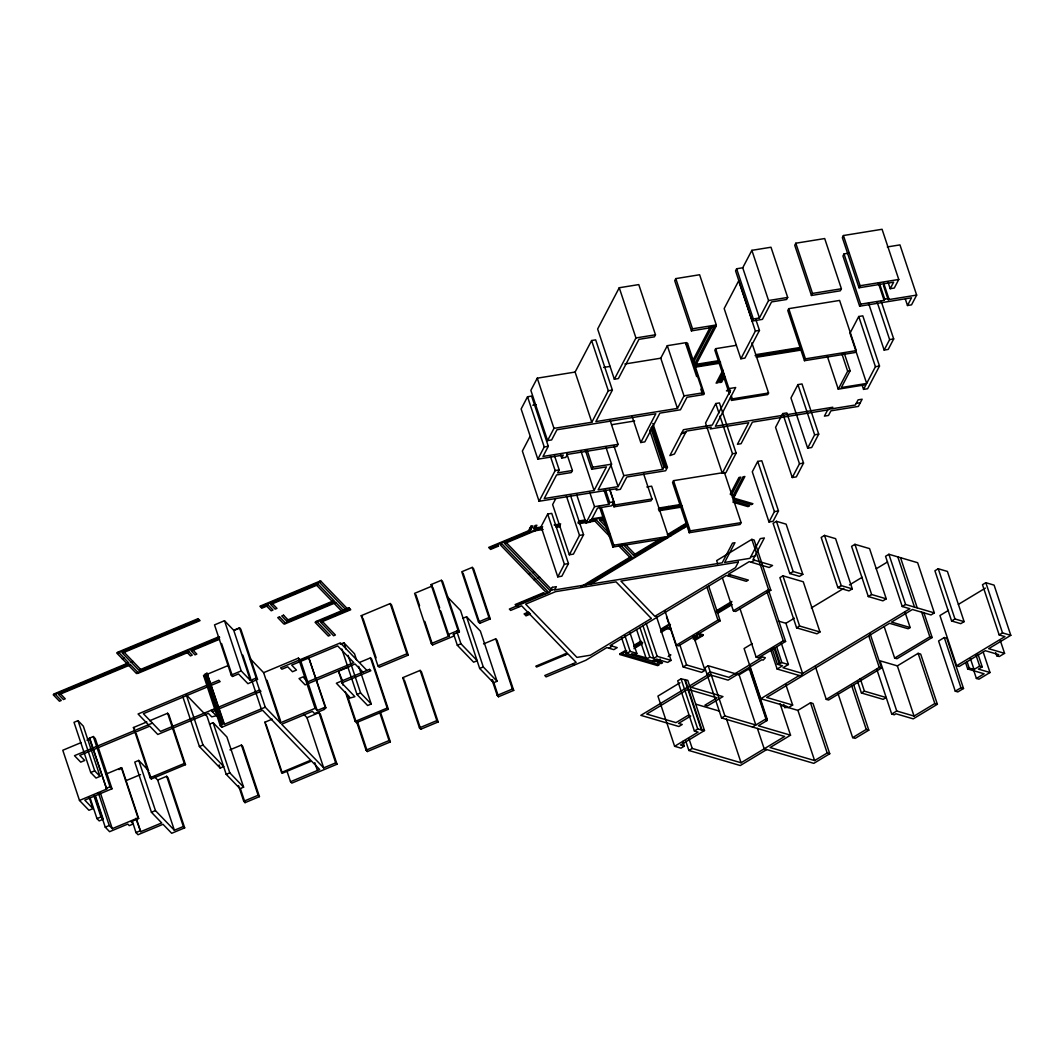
<?xml version="1.0" encoding="UTF-8"?>
<svg xmlns="http://www.w3.org/2000/svg" width="1064" height="1064" viewBox="0 0 1064 1064"><rect width="100%" height="100%" fill="white"/><g stroke="black" fill="none" stroke-linecap="round" stroke-linejoin="round"><path stroke-width="1.5" d="M618.051 444.326L542.986 456.456L548.306 446.295L531.601 396.101L527.531 396.752L521.134 408.975L537.839 459.169L563.268 455.06L561.712 458.039L565.782 457.387L567.338 454.408L616.974 446.375L618.051 444.326L610.217 420.799M703.158 393.002L686.227 342.621L667.314 345.68L684.006 395.875L677.449 408.403L595.88 421.597L612.385 390.076L595.68 339.868L591.611 340.533L575.105 372.054L537.267 378.172L530.87 390.382L547.574 440.589L551.644 439.937L556.964 429.763L655.823 413.776L640.781 442.531L644.851 441.866L659.893 413.125L680.441 409.8L686.998 397.271L703.69 394.571L704.222 393.547L687.53 343.339L685.695 343.645L696.654 376.589M530.032 436.453L522.371 451.07L539.076 501.264L616.987 488.669L616.295 489.999L620.352 489.347L626.816 477.018L665.665 470.74L667.434 467.349L652.831 423.432M619.248 287.745L597.636 329.029L614.34 379.223L618.397 378.571L638.945 339.35L654.4 336.849L655.477 334.788L638.772 284.593L619.248 287.745L635.953 337.953L614.34 379.223M537.839 459.169L544.236 446.96L527.531 396.752M547.574 440.589L553.972 428.366L537.267 378.172M539.076 501.264L555.155 470.567L550.447 456.443M554.517 455.791L559.212 469.902L557.656 472.882L572.405 470.501L566.673 453.251M534.514 528.143L534.035 529.061L542.214 527.744M535.458 527.943L536.881 525.217L535.059 525.51L533.623 528.236L542.693 526.813M553.972 428.366L591.81 422.248L608.315 390.727L591.611 340.533M547.694 514.032L541.071 526.667L557.775 576.861L561.845 576.209L568.455 563.574L551.751 513.38L547.694 514.032L564.386 564.239L557.775 576.861M555.541 499.043L552.628 504.589L569.333 554.783L573.403 554.131L583.564 534.726L570.517 495.505M572.405 470.501L571.328 472.549L556.578 474.943L544.223 498.551L594.058 490.491L606.427 466.883L591.677 469.264L585.413 450.444M675.8 278.608L674.722 280.657L691.427 330.864L715.234 327.007L716.298 324.959L699.607 274.751L675.8 278.608L692.504 328.803L691.427 330.864M591.677 469.264L592.754 467.216L587.009 449.952M677.449 408.403L660.757 358.196L667.314 345.68M605.828 446.907L611.574 464.17L598.128 489.839L618.064 486.62L623.81 475.635L613.901 445.816M569.333 554.783L579.494 535.378L566.447 496.157M609.619 489.32L613.795 501.876L611.76 505.772L597.516 508.073L590.121 522.198L586.051 522.85L594.523 506.677L589.828 492.566M685.695 343.645L686.227 342.621M686.985 344.377L687.53 343.339M594.523 506.677L608.768 504.376L609.725 502.527L605.549 489.985M742.725 267.782L736.634 268.766L735.557 270.828L752.248 321.022L762.423 319.373L771.56 301.923L786.615 299.489L787.692 297.441L770.988 247.234L751.876 250.333L742.725 267.782L759.43 317.976L753.325 318.974L752.248 321.022M643.64 473.892L651.993 498.989L651.022 500.838L613.995 506.823L614.965 504.974L609.752 489.28M709.223 326.768L708.744 327.685L715.048 326.661L715.54 325.744M692.531 360.975L709.236 329.069L711.058 328.763L692.837 363.582M736.115 345.361L715.646 348.673L714.835 350.202L729.452 394.132M646.846 486.953L651.647 486.182L668.352 536.376L667.381 538.224L612.864 547.042L613.835 545.194L601.306 507.541M623.81 475.635L662.673 469.344L663.856 467.083L650.809 427.861M704.222 393.547L702.386 393.84L702.932 392.816L684.006 395.875M667.434 467.349L665.399 467.681L665.891 466.764L652.325 425.972M722.895 370.179L716.125 383.12L717.947 382.827L723.227 372.759M724.305 373.903L719.783 382.535L721.618 382.229L724.624 376.483M795.819 243.217L794.741 245.279L811.433 295.473L840.321 290.805L841.398 288.756L824.693 238.549L795.819 243.217L812.51 293.425L811.433 295.473M722.749 472.709L673.525 480.662L672.568 482.511L689.259 532.718L740.118 524.486L741.089 522.637L724.385 472.443M759.43 317.976L768.567 300.527L751.876 250.333M715.779 403.535L705.565 423.046L722.27 473.241L725.927 472.655L736.142 453.144L719.437 402.937L715.779 403.535L718.918 412.952M740.863 358.768L755.387 331.037L738.682 280.843L724.172 308.56L740.863 358.768L744.933 358.103L759.457 330.385L755.799 319.4M666.995 509.443L667.487 508.512M668.072 507.382L668.564 506.464M751.862 342.808L768.554 393.015L767.756 394.558L731.54 400.41L732.351 398.867L731.301 395.728M788.743 308.653L787.772 310.502L804.464 360.696L855.323 352.477L856.294 350.628L839.602 300.434L788.743 308.653L805.435 358.847L804.464 360.696M843.419 235.53L842.342 237.578L859.034 287.772L893.627 282.186L890.209 288.703L894.279 288.051L898.761 279.473L882.069 229.279L843.419 235.53L860.111 285.724L859.034 287.772M689.259 532.718L690.23 530.87L673.525 480.662M722.27 473.241L732.484 453.729L719.956 416.077M848.686 253.192L844.018 253.937L842.941 255.998L859.632 306.193L911.516 297.814L907.486 305.514L911.542 304.849L916.663 295.1L899.958 244.893L887.296 246.941M730.197 494.228L738.975 477.457L740.81 477.151L731.287 495.332M732.298 497.327L743.044 476.792L744.88 476.499L733.482 498.271M757.728 461.417L752.288 471.778L768.993 521.985L773.062 521.32L778.489 510.959L761.797 460.752L757.728 461.417L774.419 511.611L768.993 521.985M782.771 413.564L775.576 427.329L792.268 477.523L796.338 476.872L803.546 463.106L786.841 412.912L782.771 413.564L799.476 463.771L792.268 477.523M797.934 384.609L790.951 397.963L807.656 448.157L811.712 447.505L818.708 434.152L802.003 383.944L797.934 384.609L814.638 434.804L807.656 448.157M859.632 306.193L860.71 304.144L844.018 253.937M861.986 384.689L863.556 389.397L867.626 388.746L879.502 366.043L862.811 315.848L858.741 316.5L849.976 333.245L866.668 383.439L841.345 387.535L850.109 370.804L844.364 353.541M860.71 304.144L884.104 300.354L884.729 299.183L879.502 283.49M863.556 389.397L866.029 384.676L838.259 389.171L847.662 371.203L841.93 353.94M827.646 409.959L824.427 416.117L828.497 415.465L830.918 410.837L858.369 406.408L862.133 399.213L858.076 399.878L855.376 405.012L831.981 408.789L832.793 407.246L715.407 426.225L735.676 387.522L729.372 388.533L726.473 390.887L730.542 390.235L712.308 425.041L683.421 429.71L669.881 455.592L674.43 454.009L686.413 431.106L711.231 427.09L710.273 428.938L748.724 422.727L737.432 444.287L741.089 443.701L752.381 422.129L827.646 409.959L832.261 408.27M916.663 295.1L888.174 299.702L888.799 298.519L883.572 282.838M866.668 383.439L875.433 366.708L858.741 316.5M881.178 301.285L893.694 338.937L888.214 349.418L884.144 350.069L889.624 339.602L877.108 301.95M580.758 586.902L630.327 556.977L631.471 557.31L584.735 585.519M660.398 538.823L633.878 554.836L635.022 555.169L664.335 537.48M686.4 523.142L667.381 534.62L668.524 534.953L686.134 524.326M687.464 524.778L589.217 584.083L590.36 584.415L687.238 525.948M776.454 521.32L773.102 523.342L789.794 573.536L799.463 576.369L802.815 574.347L786.123 524.153L776.454 521.32L793.146 571.514L802.815 574.347M722.389 577.858L733.349 610.803L735.65 611.468L770.841 590.227L754.15 540.02L751.849 539.355L716.657 560.595L717.695 563.734M608.874 648.176L612.226 646.154M728.375 576.05L730.383 574.826M751.251 562.231L754.602 560.209M625.526 650.45L619.873 653.855L621.03 654.2L626.669 650.782M633.998 645.329L641.06 641.073M660.837 629.143L669.309 624.023M633.732 646.526L640.794 642.257M660.571 630.327L670.453 624.355M634.277 647.457L642.762 642.323M661.17 631.218L666.835 627.8L667.979 628.132L660.904 632.402M627.108 652.298L625.592 653.203L654.852 661.781L656.355 660.877L653.269 659.973M633.998 648.641L642.496 643.521M630.048 632.974L636.831 653.376L630.154 651.407L626.802 653.442L621.589 637.748M824.534 535.405L821.182 537.44L837.887 587.634L848.952 590.879L852.304 588.858L835.599 538.65L824.534 535.405L841.238 585.612L852.304 588.858M633.479 655.397L636.831 653.376M716.378 610.776L731.872 601.439M716.125 611.973L731.606 602.623M716.99 612.704L731.048 604.206M718.134 613.037L732.205 604.552M782.918 575.81L779.899 577.632L796.604 627.84L816.953 633.798L819.972 631.989L803.267 581.782L782.918 575.81L799.609 626.018L819.972 631.989M656.422 616.468L671.038 660.385L657.166 656.328L653.815 658.35L649.811 657.18L646.46 659.201L636.538 629.396M789.794 573.536L793.146 571.514M664.88 610.683L676.372 645.196L717.934 620.113L720.222 620.778L708.744 586.264M733.349 610.803L768.554 589.549L770.841 590.227M653.003 661.116L656.355 659.095L667.687 662.42L671.038 660.385M720.222 620.778L678.659 645.861L676.372 645.196M657.725 659.534L655.025 661.17L656.169 661.502L660.225 659.055M693.382 638.001L696.082 636.378L697.239 636.711L693.183 639.158M697.412 636.086L695.909 637.004L692.824 636.099M660.279 660.279L657.579 661.901L658.722 662.247L661.422 660.611M694.938 639.358L701.987 635.102L703.131 635.434L694.686 640.541M668.165 656.541L670.865 654.919L669.722 654.573M854.937 544.329L851.586 546.351L868.291 596.545L882.907 600.841L886.259 598.819L869.567 548.612L854.937 544.329L871.642 594.523L886.259 598.819M666.503 616.761L683.208 666.968L686.559 664.947L704.993 670.347L693.515 635.833M682.769 741.422L684.338 746.13L680.521 745.013L704.488 730.542L687.783 680.348L681.053 678.819L677.702 680.84L694.393 731.048L698.09 732.125L674.616 746.29L657.924 696.095L680.002 682.756M904.905 611.84L910.132 627.534L891.552 622.081L912.42 609.486L931 614.939L934.352 612.904L917.647 562.71L888.906 554.278L885.554 556.299L902.245 606.507L909.88 608.741L802.615 673.485L800.527 675.879L777.119 669.017L770.855 650.197M750.812 671.903L766.998 720.541L765.721 720.168L767.224 719.251L750.532 669.057L749.256 668.684L739.121 674.802L708.198 665.745L704.847 667.766L721.552 717.961L784.647 736.461L741.063 762.768L692.225 748.444L688.874 750.466L685.735 741.049M837.887 587.634L841.238 585.612M704.993 670.347L701.641 672.368L683.208 666.968M752.328 643.56L744.095 648.535L760.787 698.729L786.735 706.336L784.727 707.547L783.689 704.408M778.369 621.083L785.91 623.291L794.382 618.171M811.313 607.956L843.779 588.365M849.431 584.947L862.133 577.287M876.244 568.761L887.536 561.952M708.637 674.43L640.847 715.341L678.872 726.499L682.224 724.478L678.539 723.387L690.696 716.059L688.155 715.314L675.999 722.642L646.739 714.064L687.809 689.286L717.056 697.864L704.913 705.193L707.454 705.937L722.961 696.588L691.161 687.264L711.191 675.174M796.604 627.84L799.609 626.018M739.959 608.528L756.145 657.166L783.29 640.767L785.591 641.446L768.886 591.238M785.591 641.446L758.433 657.831L756.145 657.166M868.291 596.545L871.642 594.523M749.016 669.961L750.532 669.057M772.185 648.601L777.398 664.295L781.894 662.606L788.384 664.508L781.082 642.55M938.262 568.748L934.91 570.769L951.602 620.977L960.765 623.664L964.117 621.642L947.412 571.434L938.262 568.748L954.953 618.955L964.117 621.642M777.119 669.017L782.492 665.785L777.398 664.295M788.384 664.508L783.024 667.74L802.615 673.485L785.91 623.291M694.393 731.048L697.745 729.026L704.488 730.542M902.245 606.507L905.597 604.485L934.352 612.904M721.552 717.961L724.903 715.939L755.812 724.996L739.121 674.802M760.787 698.729L799.25 675.507M684.338 746.13L680.987 748.152L674.616 746.29M910.132 627.534L908.124 628.744L889.544 623.291L766.692 697.452L792.64 705.06L785.857 684.671M1000.399 640.794L1004.576 653.336L988.669 648.681L1010.8 635.328L994.095 585.12L985.836 582.7L982.484 584.721L999.176 634.929L1004.908 636.605L956.629 665.732L939.938 615.537L948.45 610.39M752.461 727.031L765.96 718.878L767.224 719.251M958.385 604.392L985.37 588.113M766.998 720.541L758.353 725.754L790.539 735.184L780.111 703.809M792.64 705.06L788.783 707.387L784.727 707.547M780.431 705.246L797.92 710.38L810.489 702.785L813.029 703.543L829.734 753.738L813.814 763.354L764.191 748.803L757.408 728.414M951.602 620.977L954.953 618.955M815.303 666.423L826.263 699.367L879.236 667.394L881.524 668.072L870.046 633.559M884.211 626.709L894.651 658.084L929.856 636.844L932.144 637.509L923.791 612.412M881.524 668.072L828.55 700.032L826.263 699.367M932.144 637.509L896.939 658.762L894.651 658.084M937.371 704.275L934.83 703.53L914.043 716.085L896.739 711.005L880.048 660.811L897.351 665.878L918.126 653.336L920.679 654.081L937.371 704.275L913.231 718.852L895.941 713.771L894.265 714.795L891.712 714.037L876.789 669.296M944.273 637.549L938.581 640.994L955.273 691.188L957.826 691.933L963.519 688.501L946.827 638.294L944.273 637.549L960.978 687.756L963.519 688.501M766.745 749.548L740.265 765.535L688.874 750.466M790.539 735.184L770.097 747.526L814.612 760.574L827.18 752.993L829.734 753.738M861.414 692.983L864.42 691.161L886.179 697.532L883.16 699.354L861.414 692.983L857.757 681.997M999.176 634.929L1002.527 632.894L1010.8 635.328M838.046 693.688L852.663 737.618L866.242 729.425L868.783 730.17L853.647 684.671M891.712 714.037L896.739 711.005M965.607 662.712L967.695 668.977L969.211 668.072L974.039 669.482L979.651 666.104L982.205 666.849L978.029 654.293M868.783 730.17L855.203 738.363L852.663 737.618M995.705 652.644L996.755 655.783L998.684 654.613L985.317 650.702L959.169 666.49L956.629 665.732M982.205 666.849L978.428 669.123L989.999 672.514L983.216 652.126M1004.576 653.336L999.296 656.528L996.755 655.783M955.273 691.188L960.978 687.756M973.267 669.03L976.393 678.446L984.107 673.791L967.695 668.977M989.999 672.514L978.947 679.191L976.393 678.446M122.347 658.855L124.156 658.111L128.957 663.085L127.161 663.83L116.761 653.057L118.57 652.312L124.156 658.111M224.504 620.711L214.516 624.887L231.221 675.081L232.524 676.451L238.522 673.951L247.925 683.7L257.515 679.404L240.823 629.196L239.506 627.84L233.708 630.26L224.504 620.711L241.209 670.905L250.412 680.455L256.211 678.034L257.515 679.404M131.138 662.167L132.947 661.409M219.091 636.671L139.77 669.815L140.355 670.426L219.689 637.283M234.346 630.3L238.921 628.385M218.985 638.626L191.666 650.038L192.252 650.649L219.583 639.238M78.018 720.647L74.014 722.323L90.719 772.517L96.039 778.05L100.029 776.374L83.338 726.18L78.018 720.647L94.709 770.855L100.029 776.374M221.751 723.307L205.578 674.669L203.57 675.507L220.275 725.715L222.27 724.877L204.98 674.057L206.988 673.233L224.464 724.251L265.255 707.214L280.324 722.855L315.104 708.331L317.218 710.513L325.212 707.174L325.863 707.853L324.068 708.611L324.72 709.289L314.532 713.545L312.43 711.364L281.641 724.225L323.695 767.876L335.692 762.861L337.009 764.231L291.829 783.104L290.512 781.734L286.854 770.748M207.773 674.044L227.696 665.718M431.08 584.575L441.374 580.279L442.691 581.636L459.395 631.843L453.091 634.463L454.408 635.833L432.622 644.93L431.306 643.574L414.601 593.366L432.396 585.945L431.08 584.575L447.784 634.782L449.101 636.139L431.306 643.574M472.256 567.378L461.763 571.754L478.468 621.961L479.784 623.318L490.278 618.942L473.573 568.735L472.256 567.378L488.961 617.572L490.278 618.942M361.228 615.67L390.222 603.554L391.539 604.924L408.23 655.131L379.25 667.234L377.933 665.865L361.228 615.67L362.545 617.04M231.221 675.081L241.209 670.905M79.494 800.447L106.679 789.089L89.323 738.216L93.326 736.541L95.295 738.589L111.999 788.783L84.801 800.141L92.954 808.6L88.95 810.276L79.494 800.447L62.789 750.253L80.917 742.685M86.955 740.158L89.988 738.895L106.679 789.089M249.628 658.124L263.633 672.661L298.412 658.124L300.514 660.305L317.218 710.513M149.771 720.7L167.607 713.252L168.79 714.476L185.495 764.684L151.314 778.968L150.13 777.731L133.426 727.537L146.805 721.951M300.514 660.305L307.177 657.525M340.281 644.265L343.885 642.762L354.525 653.815L356.613 660.092M152.445 723.108L74.48 755.679L80.731 762.156L84.721 760.481L79.8 755.374L149.758 726.14L157.778 734.466L208.345 713.332L211.736 716.843L216.325 715.793L211.031 710.3M528.635 574.241L530.431 573.483L547.694 591.398L545.899 592.143L500.373 544.888L502.168 544.13L530.431 573.483M532.638 572.565L534.434 571.807M212.348 711.67L260.919 691.374L259.603 690.004L160.465 731.434L143.374 713.691L220.142 681.625L218.825 680.268L138.067 713.997L148.441 724.784M533.889 579.694L535.697 578.936M539.701 577.273L506.158 542.467L504.349 543.212L537.892 578.018L539.701 577.273L551.91 589.935M90.719 772.517L94.709 770.855M209.515 724.158L213.106 722.656L226.911 736.98L243.603 787.174L240.012 788.677L226.206 774.353L207.068 716.378L186.306 694.832L202.998 745.026L223.759 766.585L220.168 768.088L199.407 746.529L182.702 696.335M462.973 618.264L466.577 616.761L480.369 631.085L497.074 681.279L493.47 682.782L479.678 668.458L460.526 610.483L447.492 596.957M343.193 685.336L338.498 671.224L349.165 666.769M359.818 662.313L370.485 657.858L371.668 659.095L388.36 709.289L356.387 722.656L355.203 721.419L345.281 691.613M221.684 724.265L223.679 723.427L224.464 724.251M106.187 774.02L121.363 767.676L121.948 768.288L138.653 818.495L131.058 821.661L133.253 823.948L129.263 825.624L127.773 824.081L109.592 831.689L105.256 827.18L95.334 797.375M148.774 770.815L138.746 760.414L134.756 762.09L151.447 812.284L161.701 822.924L140.714 831.689L135.78 818.362M118.915 769.565L121.948 768.288M220.275 725.715L221.791 727.284L262.569 710.247L310.728 760.228L281.548 772.424L264.843 722.23L272.145 719.171M546.683 592.967L548.479 592.222M447.784 634.782L458.079 630.473L459.395 631.843M478.468 621.961L488.961 617.572M377.933 665.865L406.913 653.762L408.23 655.131M199.407 746.529L202.998 745.026M106.028 788.411L110.018 786.748L111.999 788.783M528.582 612.013L524.1 613.888L524.685 614.5L529.167 612.625M125.512 780.87L140.501 774.605M529.885 613.383L525.403 615.258L526.002 615.87L530.484 613.995M457.334 645.276L460.938 643.773L477.231 660.691L473.626 662.194L457.334 645.276L453.69 634.29M150.13 777.731L184.311 763.46L185.495 764.684M356.985 694.473L360.59 692.97L371.23 704.009L367.625 705.512L356.985 694.473L341.85 648.974M154.333 776.587L157.672 780.058L166.676 776.294L167.979 777.664L184.684 827.859L171.69 833.285L163.018 824.294L138.027 834.721L135.966 832.58L132.215 820.809M229.917 749.867L241.435 745.066L242.738 746.423L259.443 796.63L245.053 802.642L243.736 801.272L238.522 785.591M303.586 714.13L306.991 717.668L318.987 712.654L320.304 714.024L337.009 764.231M402.751 677.675L420.134 670.4L421.45 671.77L438.155 721.964L420.759 729.239L419.442 727.869L402.751 677.675L404.054 679.032M483.548 643.919L495.691 638.839L497.008 640.196L513.712 690.403L498.524 696.747L497.207 695.377L491.98 679.697M96.97 818.588L100.974 816.926L103.208 819.24L99.205 820.916L96.97 818.588L90.187 798.2M226.206 774.353L229.811 772.85L243.603 787.174M479.678 668.458L483.282 666.955L497.074 681.279M355.203 721.419L387.19 708.065L388.36 709.289M105.256 827.18L109.246 825.518L112.279 828.656L138.054 817.884L138.653 818.495M151.447 812.284L155.45 810.608L174.376 830.253L183.367 826.502L184.684 827.859M135.966 832.58L139.956 830.904M281.548 772.424L282.332 773.249L311.513 761.053L319.692 769.538L290.512 781.734M243.736 801.272L258.126 795.26L259.443 796.63M366.069 750.173L389.065 740.557L390.368 741.927L367.386 751.53L366.069 750.173L356.679 721.924M419.442 727.869L436.839 720.607L438.155 721.964M497.207 695.377L512.396 689.033L513.712 690.403M768.567 300.527L787.692 297.441M812.51 293.425L841.398 288.756M860.111 285.724L898.761 279.473M635.953 337.953L655.477 334.788M692.504 328.803L716.298 324.959M884.729 299.183L888.799 298.519M755.387 331.037L759.457 330.385M603.647 367.439L610.177 366.375M624.861 364.008L660.757 358.196M718.094 360.763L695.271 364.46L694.779 365.378L719.237 361.428M755.586 354.698L801.232 347.316M755.108 355.629L800.753 348.247M694.925 366.388L720.554 362.239M756.77 356.387L800.953 349.245M694.446 367.306L720.075 363.17M756.291 357.304L802.11 349.896M889.624 339.602L893.694 338.937M608.315 390.727L612.385 390.076M805.435 358.847L856.294 350.628M532.811 405.211L536.07 404.679M847.662 371.203L850.109 370.804M875.433 366.708L879.502 366.043M732.351 398.867L768.554 393.015M611.973 424.642L634.636 420.972M544.236 446.96L548.306 446.295M856.241 403.362L860.311 402.711M681.918 432.583L685.987 431.931M681.386 433.607L685.455 432.955M555.155 470.567L559.212 469.902M592.754 467.216L611.574 464.17M814.638 434.804L818.708 434.152M732.484 453.729L736.142 453.144M663.856 467.083L665.891 466.764M799.476 463.771L803.546 463.106M609.725 502.527L613.795 501.876M614.965 504.974L651.993 498.989M530.151 527.757L531.987 527.465M733.535 494.973L735.41 494.574M529.566 528.888L531.388 528.595M554.144 524.964L560.688 523.9M578.683 521.001L585.227 519.937M591.77 518.886L603.208 517.024M658.789 508.047L679.723 504.655M555.302 525.629L560.209 524.831M578.191 521.919L586.37 520.602M589.642 520.07L604.365 517.689M658.31 508.964L680.827 505.32M541.988 528.808L535.458 529.859L534.966 530.79L543.145 529.473M556.685 526.427L559.957 525.909M577.925 522.996L586.091 521.679M589.363 521.147L595.893 520.096L595.414 521.014L579.082 523.661M603.993 518.78L600.734 519.312L600.256 520.23L603.514 519.711M659.348 509.829L682.21 506.132M556.206 527.358L559.478 526.826M658.855 510.76L681.731 507.062M579.494 535.378L583.564 534.726M774.419 511.611L778.489 510.959M690.23 530.87L741.089 522.637M613.835 545.194L668.352 536.376M564.386 564.239L568.455 563.574M750.772 556.791L754.841 556.139M550.859 590.054L554.929 589.403M683.327 527.265L684.471 527.611M680.774 526.534L681.918 526.866M669.934 535.365L671.078 535.697M698.543 633.413L703.317 634.809L701.801 635.727L697.04 634.33M671.238 628.412L668.165 627.507L666.663 628.425L671.278 629.768M631.723 653.655L647.112 658.164M625.778 652.591L626.922 652.924M696.002 704.248L719.636 711.178M732.99 500.865L749.548 505.733L748.032 506.637L732.99 502.221M605.815 523.967L601.399 519.392L599.591 520.15L607.318 528.156M625.406 544.316L635.341 554.623L633.546 555.381L622.493 543.917M544.874 594.151L544.289 593.539L515.907 605.403L516.506 606.014M609.566 533.689L596.558 520.176L594.749 520.934L609.938 536.695M620.418 544.954L631.803 556.778L630.008 557.523L618.623 545.699M537.892 578.018L550.101 590.693M517.144 605.802L518.461 607.158M564 654.427L564.784 655.238M572.964 663.737L574.281 665.093M366.934 670.466L340.36 642.882L280.59 667.846L281.907 669.216L287.706 666.796L292.467 671.73L296.47 670.067L291.696 665.12L337.674 645.914L353.78 662.619L307.802 681.825L303.041 676.89L299.037 678.553L305.115 684.857L355.083 663.989L362.944 672.129M338.498 671.224L342.289 680.295M264.843 722.23L265.628 723.041M203.57 675.507L205.086 677.076M133.426 727.537L134.609 728.76M89.323 738.216L89.988 738.895M905.398 299.237L907.486 305.514M888.121 282.425L890.209 288.703M985.836 582.7L1002.527 632.894M883.479 285.578L888.174 299.702M878.372 283.104L884.104 300.354M868.49 303.014L884.144 350.069M976.007 655.118L979.651 666.104M970.381 658.51L974.039 669.482M967.123 661.795L969.211 668.072M921.504 611.747L929.856 636.844M900.543 557.696L917.235 607.89M897.803 556.898L914.508 607.092M827.3 356.227L838.259 389.171M888.906 554.278L905.597 604.485M918.126 653.336L934.83 703.53M897.351 665.878L914.043 716.085M868.796 636.019L879.236 667.394M736.634 268.766L753.325 318.974M860.244 678.606L864.42 691.161M851.626 685.495L866.242 729.425M715.646 348.673L730.263 392.589M730.503 397.271L731.54 400.41M810.489 702.785L827.18 752.993M751.849 539.355L768.554 589.549M700.83 389.131L702.386 393.84M767.117 592.143L783.29 640.767M776.68 646.925L781.894 662.606M797.92 710.38L814.612 760.574M775.004 647.936L780.218 663.617M773.861 647.59L779.074 663.284M749.256 668.684L765.96 718.878M706.975 587.168L717.934 620.113M651.833 426.89L665.399 467.681M649.625 430.122L662.673 469.344M631.91 415.864L640.781 442.531M726.459 718.838L741.063 762.768M708.198 665.745L724.903 715.939M679.763 644.545L686.559 664.947M685.243 679.603L701.947 729.798M684.737 679.909L701.442 730.104M610.763 464.649L618.064 486.62M681.053 678.819L697.745 729.026M575.105 372.054L591.81 422.248M612.438 502.115L613.995 506.823M689.086 739.028L692.225 748.444M604.059 490.265L608.768 504.376M646.207 623.384L657.166 656.328M642.856 625.406L653.815 658.35M639.89 627.374L649.811 657.18M581.011 451.282L594.058 490.491M599.298 506.251L612.864 547.042M624.94 635.727L630.154 651.407M576.661 494.614L586.051 522.85M560.662 454.9L561.712 458.039M495.691 638.839L512.396 689.033M463.079 573.124L479.784 623.318M493.816 682.623L498.524 696.747M492.433 679.643L493.47 682.782M466.577 616.761L483.282 666.955M441.374 580.279L458.079 630.473M456.762 631.218L460.938 643.773M432.915 587.514L439.698 607.903M440.749 611.042L449.101 636.139M415.918 594.736L419.575 605.722M424.789 621.403L432.622 644.93M420.134 670.4L436.839 720.607M390.222 603.554L406.913 653.762M404.586 680.601L420.759 729.239M363.077 618.596L376.111 657.818M370.485 657.858L387.19 708.065M380.46 712.122L390.368 741.927M379.662 712.321L389.065 740.557M358.701 666.37L371.23 704.009M343.885 642.762L345.973 649.04M348.061 655.318L360.59 692.97M357.477 721.725L367.386 751.53M346.984 694.42L355.855 721.086M325.863 707.853L308.507 656.967L325.212 707.174M318.987 712.654L335.692 762.861M298.412 658.124L315.104 708.331M306.991 717.668L323.695 767.876M314.784 762.662L317.405 770.509M267.024 680.295L280.603 721.086M263.633 672.661L280.324 722.855M239.506 627.84L256.211 678.034M255.852 678.965L265.255 707.214M251.862 680.641L261.252 708.877M266.16 724.611L282.332 773.249M242.858 655.158L250.678 678.686M233.708 630.26L250.412 680.455M221.565 643.507L232.524 676.451M241.435 745.066L258.126 795.26M206.988 673.233L223.679 723.427M205.605 678.646L207.174 683.354M208.743 688.062L221.791 727.284M240.358 788.517L245.053 802.642M213.106 722.656L229.811 772.85M219.118 764.95L220.168 768.088M167.607 713.252L184.311 763.46M166.676 776.294L183.367 826.502M157.672 780.058L174.376 830.253M136.179 733.468L148.175 769.551M149.226 772.69L151.314 778.968M138.746 760.414L155.45 810.608M121.363 767.676L138.054 817.884M136.538 819.147L140.714 831.689M93.326 736.541L110.018 786.748M100.269 792.574L112.279 828.656M98.287 792.574L109.246 825.518M95.374 795.712L103.208 819.24M93.659 794.954L100.974 816.926M89.296 797.628L92.954 808.6M530.989 526.175L528.449 531.003L530.284 530.71L532.811 525.869L530.989 526.175M552.296 587.341L549.756 592.169L509.35 609.06L510.667 610.417L521.653 605.828L567.192 653.083L535.804 666.197L536.602 667.022L567.977 653.908L576.156 662.393L544.781 675.507L546.098 676.877L585.772 660.292L606.839 647.577L613.835 649.639L617.187 647.604L610.191 645.555L726.34 575.451L746.316 581.303L748.325 580.093L728.348 574.241L749.216 561.646L769.192 567.498L772.544 565.476L752.953 559.731L764.351 537.958L760.281 538.623L749.96 558.334L724.637 562.43L734.958 542.72L732.511 543.106L722.19 562.829L554.663 589.908L556.352 586.676L552.296 587.341M714.383 326.355L694.114 365.058L695.936 364.766L716.205 326.063L714.383 326.355M738.363 562.085L735.437 567.684L654.852 616.322L620.897 581.077L738.363 562.085M734.838 498.404L733.322 499.322L751.384 504.615L752.9 503.698L734.838 498.404M651.301 618.463L590.4 655.211L576.941 657.392L525.656 604.153L555.608 591.637L616.043 581.862L651.301 618.463M621.203 653.575L619.7 654.48L657.725 665.638L659.241 664.721L621.203 653.575M710.34 671.916L706.988 673.938L728.109 680.135L761.877 659.747L763.154 660.119L765.362 657.765L762.689 656.98L728.906 677.356L710.34 671.916M658.909 661.622L657.392 662.526L661.077 663.617L662.579 662.712L658.909 661.622M198.117 618.649L117.373 652.378L117.958 652.99L198.715 619.261L198.117 618.649M199.434 620.006L122.693 652.072L123.278 652.684L200.032 620.631L199.434 620.006M123.89 652.006L122.081 652.764L139.171 670.493L140.967 669.748L123.89 652.006M319.666 581.25L259.909 606.227L260.494 606.839L320.264 581.875L319.666 581.25M320.863 581.183L319.067 581.942L345.64 609.526L347.436 608.781L320.863 581.183M127.76 663.151L53.799 694.047L54.397 694.659L128.358 663.763L127.76 663.151M316.979 584.296L271.001 603.501L271.599 604.113L317.564 584.907L316.979 584.296M54.996 693.981L53.2 694.739L59.438 701.216L61.233 700.471L54.996 693.981M267.024 605.163L261.212 607.584L261.797 608.209L267.609 605.775L267.024 605.163M268.221 605.097L266.412 605.842L271.187 610.789L272.983 610.044L268.221 605.097M272.198 603.421L270.402 604.179L275.164 609.127L276.959 608.382L272.198 603.421M318.176 584.229L316.367 584.974L332.487 601.692L334.282 600.934L318.176 584.229M129.077 664.521L59.105 693.755L59.69 694.366L129.662 665.133L129.077 664.521M60.302 693.675L58.493 694.433L63.441 699.54L65.237 698.795L60.302 693.675M130.274 664.455L128.478 665.2L136.485 673.525L138.28 672.767L130.274 664.455M187.663 651.713L137.083 672.834L137.682 673.459L188.248 652.325L187.663 651.713M188.86 651.647L187.051 652.392L190.429 655.903L192.225 655.158L188.86 651.647M192.863 649.971L191.055 650.716L195.018 654.852L196.827 654.107L192.863 649.971M279.539 616.867L277.744 617.612L283.822 623.93L285.618 623.172L279.539 616.867M283.543 615.192L281.747 615.95L286.509 620.884L288.304 620.139L283.543 615.192M333.085 601L287.107 620.206L287.706 620.817L333.684 601.612L333.085 601M334.402 602.357L284.421 623.238L285.019 623.863L335 602.969L334.402 602.357M335.599 602.291L333.803 603.049L341.664 611.188L343.459 610.443L335.599 602.291M529.074 530.55L488.655 547.441L489.241 548.053L529.659 531.162L529.074 530.55M348.846 607.757L315.662 621.629L316.247 622.241L349.431 608.369L348.846 607.757M497.979 545.46L489.959 548.798L490.557 549.423L498.564 546.071L497.979 545.46M534.913 530.018L504.961 542.534L505.546 543.145L535.511 530.63L534.913 530.018M316.859 621.549L315.064 622.307L328.31 636.046L330.106 635.288L316.859 621.549M350.162 609.113L320.982 621.323L321.567 621.935L350.748 609.725L350.162 609.113M322.179 621.243L320.37 622.001L333.604 635.74L335.399 634.995L322.179 621.243M543.505 592.728L515.109 604.578L515.707 605.19L544.09 593.34L543.505 592.728M369.541 669.376L336.357 683.234L349.591 696.986L347.596 697.824L348.261 698.503L354.911 696.681L341.664 682.928L370.857 670.746L369.541 669.376"/></g></svg>
